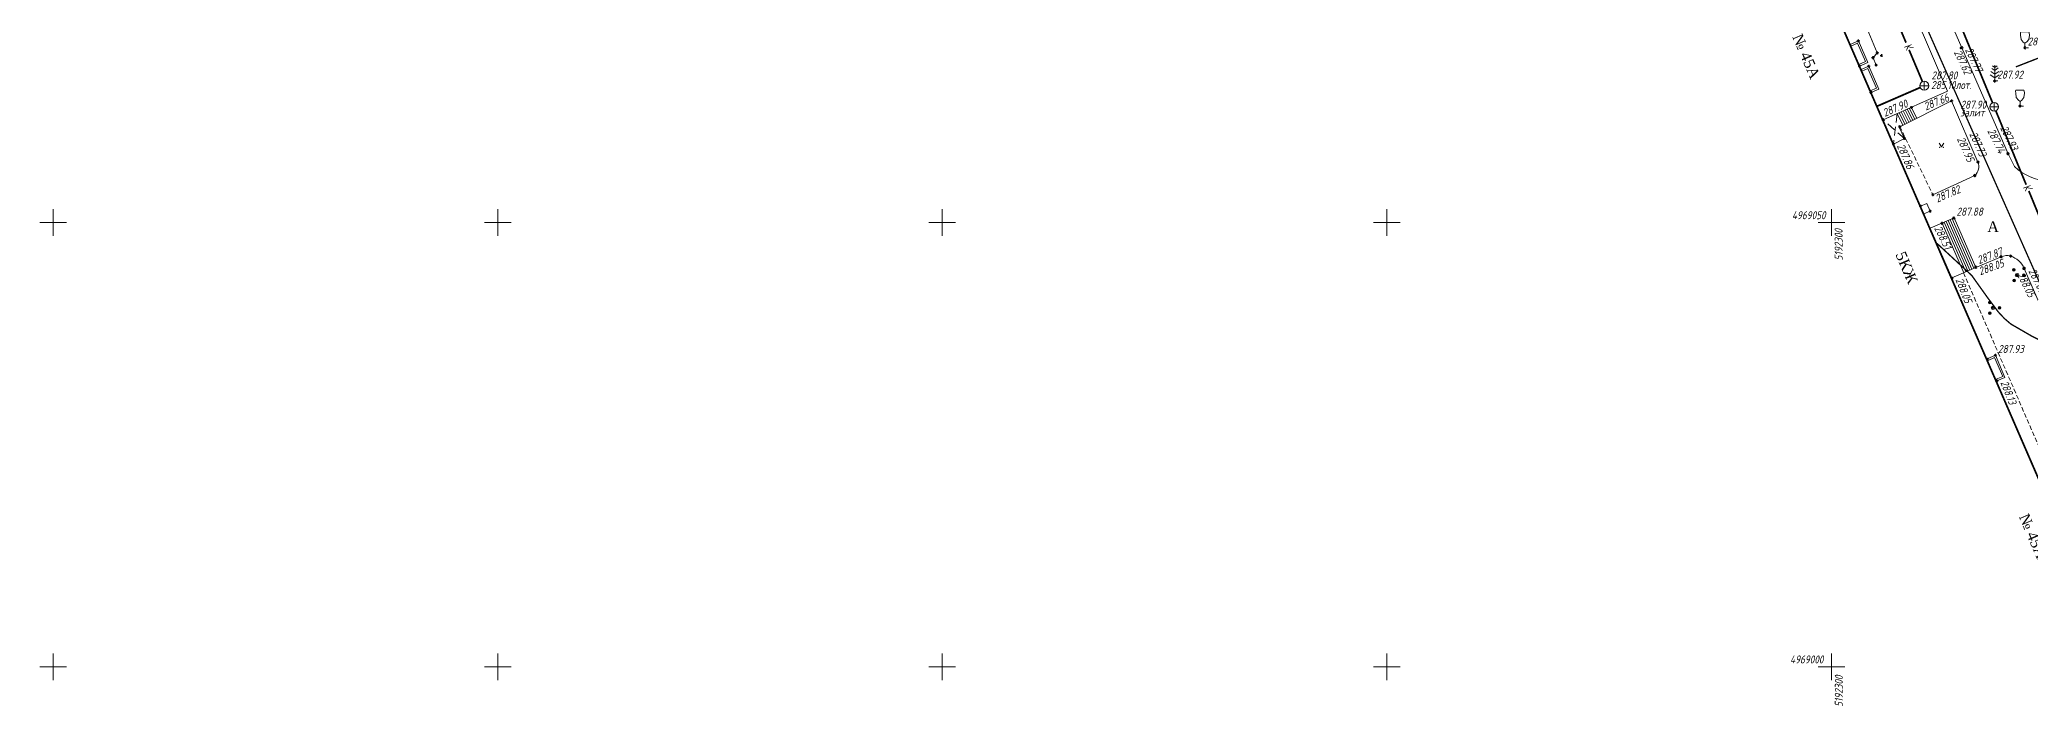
# Model space of a CAD drawing. Header units: metres. Extents: x 5186306 to 10384643, y 4966294 to 9938031.
# Drawn here: x 5192098.5 to 5192322.4, y 4968995.6 to 4969070.6 of the extents above; entities that cross this region are included whole.
import ezdxf

# ---------------------------------------------------------------- set-up
doc = ezdxf.new("R2010")
doc.units = ezdxf.units.M
doc.set_wipeout_variables(frame=1)
for name, pattern in [('COMMUN', [6, 5, -1]), ('DASHED', [0.75, 0.5, -0.25]), ('DASHEDX2', [1.5, 1, -0.5])]:
    doc.linetypes.add(name, pattern=pattern)
for name, color, linetype, lineweight in [('51361800', 7, 'Continuous', 18), ('71133200', 7, 'Continuous', 18), ('71133600', 7, 'Continuous', 18), ('71211000', 7, 'Continuous', 18), ('82211000', 7, 'Continuous', 18), ('Commun', 7, 'Continuous', 18), ('GEO_POINTS', 7, 'Continuous', 18), ('Grid', 7, 'Continuous', 18), ('Otm', 7, 'Continuous', 18), ('R_Поверхность9_CNT-MAJ', 7, 'Continuous', 18), ('Sit', 7, 'Continuous', 18), ('Text', 7, 'Continuous', 18), ('Text_com', 7, 'Continuous', 18), ('Us_znak', 7, 'Continuous', 18), ('Рамка и сетка', 7, 'Continuous', 18)]:
    doc.layers.add(name, color=color, linetype=linetype, lineweight=lineweight)
doc.styles.add('eskd', font='ESKD1.shx', dxfattribs={"width": 1.2, "oblique": 15})
doc.styles.get("Standard").update_dxf_attribs({"font": 'txt.shx', "width": 0.85, "oblique": 10})
doc.styles.add('style1', font='TIMES.TTF', dxfattribs={"height": 1})
doc.linetypes.add('ПОДЗ_ЛИНИИ_СВЯЗИ', pattern='A,4.8,-0.2,[133,ltypeshp.shx,S=0.2,R=0,X=-0.2,Y=0],-0.2,4.8,-2', length=12)

# ---------------------------------------------------------------- blocks, each defined once
blk = doc.blocks.new('71133200')
for p, q in [((-0.924145, 3.560442), (-1.024145, 3.360442)), ((-1.024145, 3.360442), (-0.977382, 2.864397)), ((-0.977382, 2.864397), (-0.861899, 1.88241)), ((-0.024145, 3.560442), (-0.924145, 3.560442)), ((-0.861899, 1.88241), (-0.374616, 1.28565)), ((-0.374616, 1.28565), (0, 1.039723)), ((-0.024145, 3.560442), (0.875855, 3.560442)), ((0, 1.039723), (0.401375, 1.321765)), ((0, 0), (0, 1.039723)), ((0.8, 0), (0, 0)), ((0.401375, 1.321765), (0.861899, 1.88241)), ((0.861899, 1.88241), (0.975974, 2.864397)), ((0.875855, 3.560442), (0.958164, 3.395824)), ((0.975974, 2.864397), (0.958164, 3.395824))]:
    blk.add_line(p, q)
at = {"style": 'eskd', "oblique": 14.99997778}
blk.add_attdef('Z', (1.873004, -0.239356), '', height=2, dxfattribs=at)
blk = doc.blocks.new('71133600')
for p, q in [((-0.86, 2.16), (0, 1.51)), ((-0.52, 3.39), (0, 3.02)), ((0, 3.02), (0.55, 3.39)), ((0, 1.51), (0.96, 2.16))]:
    blk.add_line(p, q)
for points in [[(-1.05, 1.38), (0, 0.67), (1, 1.38)], [(-0.64, 2.84), (0, 2.37), (0, 2.37), (0.78, 2.93)], [(0.71, 0), (0, 0), (0, 3.55)]]:
    blk.add_lwpolyline(points)
at = {"style": 'eskd', "oblique": 15}
blk.add_attdef('Z', (2.03, -0.19), '', height=2, dxfattribs=at)
blk = doc.blocks.new('71211000')
at = {"linetype": 'Continuous'}
h = blk.add_hatch(color=256, dxfattribs=at)
h.paths.add_polyline_path([(-0.39, -1.19, 1), (-0.99, -1.19, 1)])
h.paths.add_polyline_path([(-0.41, 1.18, 1), (-1.01, 1.18, 1)])
h.paths.add_polyline_path([(1.8, 0, 1), (1.2, 0, 1)])
for centre, radius in [((-0.71, 1.18), 0.3), ((0, 0), 0.4), ((1.5, 0), 0.3), ((-0.69, -1.19), 0.3)]:
    blk.add_circle(centre, radius)
blk = doc.blocks.new('*U35')
at = {"layer": '82211000', "linetype": 'Continuous', "ltscale": 0.5}
for points in [[(5192318.88, 4969103.27, 1), (5192318.54, 4969103.63, 1)], [(5192320.79, 4969100.97, 1), (5192320.46, 4969101.34, 1)], [(5192321.83, 4969098.57, 1), (5192321.63, 4969099.03, 1)], [(5192322.81, 4969096.27, 1), (5192322.61, 4969096.73, 1)], [(5192323.79, 4969093.97, 1), (5192323.59, 4969094.43, 1)], [(5192324.77, 4969091.67, 1), (5192324.58, 4969092.13, 1)], [(5192325.75, 4969089.38, 1), (5192325.56, 4969089.84, 1)], [(5192326.73, 4969087.08, 1), (5192326.54, 4969087.54, 1)], [(5192327.72, 4969084.78, 1), (5192327.52, 4969085.24, 1)], [(5192328.7, 4969082.48, 1), (5192328.51, 4969082.94, 1)], [(5192329.69, 4969080.18, 1), (5192329.49, 4969080.64, 1)], [(5192330.67, 4969077.88, 1), (5192330.48, 4969078.34, 1)], [(5192331.66, 4969075.59, 1), (5192331.46, 4969076.05, 1)], [(5192332.64, 4969073.29, 1), (5192332.45, 4969073.75, 1)], [(5192333.63, 4969070.99, 1), (5192333.43, 4969071.45, 1)], [(5192334.62, 4969068.69, 1), (5192334.42, 4969069.15, 1)], [(5192335.6, 4969066.4, 1), (5192335.41, 4969066.86, 1)], [(5192336.59, 4969064.1, 1), (5192336.39, 4969064.56, 1)], [(5192337.57, 4969061.8, 1), (5192337.38, 4969062.26, 1)]]:
    blk.add_hatch(color=256, dxfattribs=at).paths.add_polyline_path(points, flags=0)
at = {"layer": '82211000', "ltscale": 0.5, "const_width": 0.1}
blk.add_lwpolyline([(5192318.53, 4969103.62, 0.104596), (5192317.47, 4969104.24, 0.104596)], format="xyb", dxfattribs=at)
at = {"layer": '82211000', "linetype": 'Continuous', "ltscale": 0.5}
for points in [[(5192320.46, 4969101.34, 0.1, 0.1, -0.006177), (5192318.9, 4969103.22, 0.1, 0.1, 0.004219), (5192318.87, 4969103.26, 0, 0, 0)], [(5192321.63, 4969099.03, 0.1, 0.1, 0), (5192320.82, 4969100.93, 0.1, 0.1, -0.000126), (5192320.79, 4969100.97, 0, 0, 0)], [(5192327.52, 4969085.24, 0.1, 0.1, 0), (5192327.48, 4969085.34, 0.1, 0.1, 0), (5192326.73, 4969087.08, 0, 0, 0)], [(5192332.45, 4969073.75, 0.1, 0.1, 0), (5192331.9, 4969075.02, 0.1, 0.1, 0), (5192331.66, 4969075.59, 0, 0, 0)]]:
    blk.add_lwpolyline(points, format="xyseb", dxfattribs=at)
at = {"layer": '82211000', "linetype": 'Continuous', "ltscale": 0.5, "const_width": 0.1}
for points in [[(5192322.61, 4969096.73), (5192321.83, 4969098.57)], [(5192323.59, 4969094.43), (5192322.81, 4969096.27)], [(5192324.58, 4969092.13), (5192323.79, 4969093.97)], [(5192325.56, 4969089.84), (5192324.77, 4969091.67)], [(5192326.54, 4969087.54), (5192325.75, 4969089.38)], [(5192328.51, 4969082.94), (5192327.72, 4969084.78)], [(5192329.49, 4969080.64), (5192328.7, 4969082.48)], [(5192330.48, 4969078.34), (5192329.69, 4969080.18)], [(5192331.46, 4969076.05), (5192330.67, 4969077.88)], [(5192333.43, 4969071.45), (5192332.64, 4969073.29)], [(5192334.42, 4969069.15), (5192333.63, 4969070.99)], [(5192335.41, 4969066.86), (5192334.62, 4969068.69)], [(5192336.39, 4969064.56), (5192335.6, 4969066.4)], [(5192337.38, 4969062.26), (5192336.59, 4969064.1)]]:
    blk.add_lwpolyline(points, dxfattribs=at)
at = {"layer": '82211000', "linetype": 'Continuous', "ltscale": 0.5, "flags": 128}
blk.add_lwpolyline([(5192337.97, 4969060.88, 0.1, 0.1, 0), (5192337.57, 4969061.8, 0, 0, 0)], format="xyseb", dxfattribs=at)
blk = doc.blocks.new('51361800a')
at = {"color": 7}
blk.add_wipeout([(-0.1, 1), (-0.29, 0.96), (-0.47, 0.89), (-0.64, 0.78), (-0.78, 0.64), (-0.89, 0.47), (-0.96, 0.29), (-1, 0.1), (-1, -0.1), (-0.96, -0.29), (-0.89, -0.47), (-0.78, -0.64), (-0.64, -0.78), (-0.47, -0.89), (-0.29, -0.96), (-0.1, -1), (0.1, -1), (0.29, -0.96), (0.47, -0.89), (0.64, -0.78), (0.78, -0.64), (0.89, -0.47), (0.96, -0.29), (1, -0.1), (1, 0.1), (0.96, 0.29), (0.89, 0.47), (0.78, 0.64), (0.64, 0.78), (0.47, 0.89), (0.29, 0.96), (0.1, 1)], dxfattribs=at)
for p, q in [((-1, 0), (1, 0)), ((0, -1), (0, 1))]:
    blk.add_line(p, q)
blk.add_circle((0, 0), 1)
at = {"style": 'eskd', "oblique": 15}
for tag, p in [('Z', (1.72, 1.4)), ('Z1', (1.72, -1)), ('Z2', (1.72, -3.4))]:
    blk.add_attdef(tag, p, '', height=2, dxfattribs=at)
blk = doc.blocks.new('GRID')
at = {"layer": 'Grid', "color": 104}
blk.add_line((-1.5, 0), (1.5, 0), dxfattribs=at)
for points in [[(0, 0), (0, 1.5)], [(0, 0), (0, -1.5)]]:
    blk.add_lwpolyline(points, dxfattribs=at)
blk = doc.blocks.new('GAZON')
at = {"layer": 'Us_znak', "linetype": 'COMMUN', "lineweight": -2}
for points in [[(-0.23, -0.04, 1), (-0.18, -0.04, 1)], [(0.18, -0.04, 1), (0.23, -0.04, 1)]]:
    blk.add_hatch(color=0, dxfattribs=at).paths.add_polyline_path(points)
at = {"layer": 'Us_znak', "color": 0, "linetype": 'COMMUN', "lineweight": -2}
for points in [[(0, 0), (-0.26, 0.43)], [(0, 0), (0.26, 0.43)]]:
    blk.add_lwpolyline(points, dxfattribs=at)
for centre in [(-0.21, -0.04), (0.21, -0.04)]:
    blk.add_circle(centre, 0.025, dxfattribs=at)

msp = doc.modelspace()

# ---------------------------------------------------------------- linework, layer by layer
at = {"color": 192, "linetype": 'ПОДЗ_ЛИНИИ_СВЯЗИ', "lineweight": 60, "ltscale": 0.4, "const_width": 0.15, "flags": 128}
for points, elevation in [([(5192339.35, 4969007.24), (5192296.58, 4969103.86)], 290.48), ([(5192329.3, 4969070.86), (5192320.73, 4969067.52)], 290.07)]:
    msp.add_lwpolyline(points, dxfattribs=dict(at, elevation=elevation))
at = {"layer": 'Commun', "color": 32, "linetype": 'COMMUN', "ltscale": 0.7, "const_width": 0.2, "flags": 128}
for points, elevation in [([(5192304.51, 4969079.46), (5192308.39, 4969070.25)], 287.56), ([(5192314.37, 4969072.57), (5192318.12, 4969063.49)], 287.38), ([(5192308.73, 4969069.44), (5192310.24, 4969065.86)], 287.56), ([(5192309.98, 4969065.2), (5192305.1, 4969063.08)], 287.56)]:
    msp.add_lwpolyline(points, dxfattribs=dict(at, elevation=elevation))
for points in [[(5192321.9, 4969054.27), (5192318.49, 4969062.57)], [(5192337.99, 4969015.1), (5192322.2, 4969053.56)]]:
    msp.add_lwpolyline(points, dxfattribs=at)
at = {"layer": 'GEO_POINTS', "lineweight": 70}
for centre in [(5192303.03, 4969070.45, 287.33), (5192304.68, 4969068.56, 287.44), (5192305.16, 4969069.1, 287.54), (5192305.64, 4969068.8, 287.61), (5192314.59, 4969069.66, 287.62), (5192314.68, 4969069.67, 287.77), (5192321.77, 4969069.67, 287.64), (5192303.16, 4969067.61, 287.53), (5192304.2, 4969067.6, 287.45), (5192305.02, 4969067.73, 287.47), (5192318.36, 4969065.94, 287.92), (5192304.45, 4969064.64, 287.76), (5192310.44, 4969065.4, 287.8), (5192313.52, 4969063.69, 287.66), (5192305.81, 4969061.58, 287.9), (5192309, 4969062.96, 287.75), (5192318.45, 4969063.06, 287.9), (5192321.21, 4969063.12, 287.75), (5192307.68, 4969060.8, 287.76), (5192308.23, 4969059.46, 287.76), (5192306.98, 4969058.84, 287.86), (5192316.47, 4969056.81, 287.95), (5192316.51, 4969056.81, 287.73), (5192319.83, 4969057.78, 287.93), (5192319.87, 4969057.74, 287.74), (5192316.11, 4969055.31, 287.98), (5192316.14, 4969055.27, 287.79), (5192311.41, 4969053.13, 287.82), (5192310.03, 4969051.86, 287.95), (5192311.11, 4969051.29, 287.89), (5192313.77, 4969050.52, 287.88), (5192312.44, 4969049.93, 288.51), (5192319.06, 4969046.18, 287.9), (5192319.1, 4969046.14, 288.06), (5192320.16, 4969046.23, 287.85), (5192313.59, 4969043.74, 288.05), (5192316.23, 4969045.01, 287.87), (5192316.24, 4969044.96, 288.05), (5192320.86, 4969044.11, 288.05), (5192321.63, 4969044.83, 288.05), (5192321.67, 4969044.87, 287.89), (5192321.68, 4969044.85, 287.88), (5192318.15, 4969040.43, 287.98), (5192317.55, 4969034.64, 288.12), (5192318.44, 4969035.07, 287.93), (5192318.62, 4969032.18, 288.13)]:
    msp.add_circle(centre, 0.06, dxfattribs=at)
at = {"layer": 'R_Поверхность9_CNT-MAJ', "color": 32, "const_width": 0.15, "elevation": 288, "flags": 128}
msp.add_lwpolyline([(5192325.41, 4969036.32), (5192325.14, 4969036.32), (5192324.35, 4969036.47), (5192323.5, 4969036.75), (5192322.64, 4969037.16), (5192320.17, 4969038.59), (5192319.45, 4969039.21), (5192318.79, 4969039.92), (5192317.57, 4969041.54), (5192315.79, 4969044.04), (5192311.87, 4969047.66)], dxfattribs=at)
at = {"layer": 'Sit', "flags": 128}
for points, elevation in [([(5192303.7, 4969094.77), (5192309.67, 4969081.09), (5192310.09, 4969080.18), (5192314.68, 4969069.67), (5192319.87, 4969057.74)], 287.44), ([(5192303.16, 4969067.61), (5192303.16, 4969067.61), (5192304.09, 4969068.02), (5192303.03, 4969070.45), (5192302.1, 4969070.05), (5192302.1, 4969070.05)], 287.33), ([(5192303.08, 4969067.8), (5192303.82, 4969068.12), (5192302.93, 4969070.19), (5192302.18, 4969069.86)], 287.33), ([(5192304.45, 4969064.64), (5192304.45, 4969064.64), (5192305.32, 4969065.02), (5192304.2, 4969067.6), (5192303.33, 4969067.22), (5192303.33, 4969067.22)], 287.45), ([(5192304.37, 4969064.82), (5192305.06, 4969065.12), (5192304.1, 4969067.33), (5192303.41, 4969067.04)], 287.45), ([(5192313.06, 4969064.78), (5192305.81, 4969061.58)], 287.67), ([(5192313.52, 4969063.69), (5192307.6, 4969060.75)], 287.66), ([(5192306.98, 4969058.84), (5192308.23, 4969059.46), (5192307.6, 4969060.75), (5192308.02, 4969060.97), (5192307.38, 4969062.27), (5192305.81, 4969061.58)], 287.76), ([(5192307.38, 4969062.27), (5192308.02, 4969060.97)], 287.75), ([(5192307.61, 4969062.38), (5192308.24, 4969061.08)], 287.75), ([(5192307.84, 4969062.48), (5192308.47, 4969061.19)], 287.75), ([(5192308.07, 4969062.58), (5192308.69, 4969061.3)], 287.75), ([(5192308.3, 4969062.68), (5192308.92, 4969061.41)], 287.75), ([(5192308.53, 4969062.78), (5192309.14, 4969061.52)], 287.75), ([(5192308.76, 4969062.88), (5192309.37, 4969061.63)], 287.75), ([(5192308.98, 4969062.98), (5192309.59, 4969061.74)], 287.75), ([(5192308.23, 4969059.46), (5192306.98, 4969058.84)], 287.76), ([(5192308.23, 4969059.46), (5192307.6, 4969060.75)], 287.76), ([(5192319.87, 4969057.74), (5192319.87, 4969057.74), (5192319.87, 4969057.74)], 287.44), ([(5192319.87, 4969057.74), (5192319.87, 4969057.74), (5192319.87, 4969057.74)], 287.44), ([(5192319.87, 4969057.74), (5192319.87, 4969057.74), (5192319.87, 4969057.74), (5192319.87, 4969057.74), (5192319.87, 4969057.74), (5192320.58, 4969056.3)], 287.44), ([(5192312.9, 4969050.13), (5192315.34, 4969044.56)], 288.51), ([(5192313.13, 4969050.23), (5192315.57, 4969044.66)], 288.51), ([(5192313.36, 4969050.33), (5192315.8, 4969044.76)], 288.51), ([(5192313.59, 4969050.43), (5192316.02, 4969044.86)], 288.51), ([(5192312.44, 4969049.93), (5192314.88, 4969044.36)], 288.51), ([(5192312.67, 4969050.03), (5192315.11, 4969044.46)], 288.51), ([(5192317.53, 4969034.67), (5192317.53, 4969034.67), (5192318.44, 4969035.07), (5192319.52, 4969032.58), (5192318.62, 4969032.18), (5192318.62, 4969032.18)], 288.13), ([(5192317.61, 4969034.49), (5192318.33, 4969034.81), (5192319.26, 4969032.68), (5192318.54, 4969032.37)], 288.13)]:
    msp.add_lwpolyline(points, dxfattribs=dict(at, elevation=elevation))
at = {"layer": 'Sit', "const_width": 0.2, "flags": 128}
msp.add_lwpolyline([(5192292.34, 4969076.87), (5192298.04, 4969079.35), (5192329.12, 4969007.74), (5192324.2, 4969005.6)], dxfattribs=at)
at = {"layer": 'Sit', "flags": 128}
for points, elevation in [([(5192313.06, 4969064.78), (5192307.5, 4969077.76, 0.335756), (5192306.71, 4969077.82), (5192302.33, 4969075.88), (5192305.16, 4969069.1), (5192304.68, 4969068.56), (5192305.02, 4969067.73)], 287.67), ([(5192313.52, 4969063.69), (5192316.47, 4969056.81, -0.334893), (5192316.11, 4969055.31), (5192311.41, 4969053.13)], 287.66), ([(5192328.41, 4969055.41, -0.319903), (5192320.58, 4969056.3, 20.412914)], 287.96), ([(5192325.03, 4969003.79), (5192333.85, 4969007.46, 0.428), (5192335.26, 4969013.68), (5192326.52, 4969033.75), (5192321.68, 4969044.85, 0.215284), (5192320.16, 4969046.23, 0.196735), (5192319.1, 4969046.14), (5192316.24, 4969044.96)], 288.78)]:
    msp.add_lwpolyline(points, format="xyb", dxfattribs=dict(at, elevation=elevation))
at = {"layer": 'Sit', "linetype": 'DASHEDX2', "flags": 128}
for points, elevation in [([(5192308.23, 4969059.46), (5192305.81, 4969061.58)], 287.76), ([(5192307.38, 4969062.27), (5192306.98, 4969058.84)], 287.75)]:
    msp.add_lwpolyline(points, dxfattribs=dict(at, elevation=elevation))
at = {"layer": 'Sit', "linetype": 'DASHED', "flags": 128}
for points, elevation in [([(5192307.69, 4969060.8), (5192311.41, 4969053.13)], 287.66), ([(5192314.85, 4969044.35), (5192329.03, 4969011.68)], 287.99)]:
    msp.add_lwpolyline(points, dxfattribs=dict(at, elevation=elevation))
at = {"layer": 'Sit', "flags": 128}
for points, elevation in [([(5192310.03, 4969051.86), (5192310.4, 4969050.99), (5192311.11, 4969051.29), (5192310.74, 4969052.16)], 287.95), ([(5192311.12, 4969049.36), (5192313.8, 4969050.53), (5192316.24, 4969044.96), (5192313.56, 4969043.78)], 287.9)]:
    msp.add_lwpolyline(points, close=True, dxfattribs=dict(at, elevation=elevation))

# ---------------------------------------------------------------- block references
at = {"layer": '71133200', "color": 7, "xscale": 0.5, "yscale": 0.5, "zscale": 0.5}
for p in [(5192321.77, 4969069.67, 287.64), (5192321.21, 4969063.12, 287.75)]:
    msp.add_blockref('71133200', p, dxfattribs=at)
at = {"layer": '71133600', "color": 7, "xscale": 0.5, "yscale": 0.5, "zscale": 0.5}
msp.add_blockref('71133600', (5192318.36, 4969065.94, 287.92), dxfattribs=at)
at = {"layer": '71211000', "color": 7, "xscale": 0.5, "yscale": 0.5, "zscale": 0.5}
for p in [(5192320.88, 4969044.09, 288.05), (5192318.17, 4969040.41, 287.98)]:
    msp.add_blockref('71211000', p, dxfattribs=at)
at = {"layer": '82211000', "color": 7}
msp.add_blockref('*U35', (0, 0), dxfattribs=at)
at = {"layer": 'Grid', "color": 7, "linetype": 'Continuous'}
for p in [(5192100, 4969050), (5192150, 4969050), (5192200, 4969050), (5192250, 4969050), (5192300, 4969050), (5192100, 4969000), (5192150, 4969000), (5192200, 4969000), (5192250, 4969000), (5192300, 4969000)]:
    msp.add_blockref('GRID', p, dxfattribs=at)
at = {"layer": 'Sit', "color": 7, "linetype": 'Continuous'}
msp.add_blockref('GAZON', (5192312.38, 4969058.52), dxfattribs=at)

# ---------------------------------------------------------------- texts
at = {"layer": 'Otm', "oblique": 13, "width": 0.8}
for s, p in [('287.64', (5192322.07, 4969069.93, 287.64)), ('287.92', (5192318.66, 4969066.2, 287.92)), ('287.90', (5192314.52, 4969062.82, 287.9)), ('287.88', (5192314.07, 4969050.78, 287.88)), ('287.93', (5192318.74, 4969035.33, 287.93))]:
    msp.add_text(s, height=0.9, dxfattribs=at).set_placement(p)
for s, rotation, p in [('287.62', 295.7344, (5192313.74, 4969069.17, 287.62)), ('287.77', 295.7344, (5192315, 4969069.43, 287.77)), ('287.90', 23.3144, (5192306.02, 4969061.89, 287.9)), ('287.66', 22.5476, (5192310.63, 4969062.6, 287.66)), ('287.95', 294.1456, (5192314.1, 4969059.41, 287.95)), ('287.73', 294.1456, (5192315.49, 4969059.97, 287.73)), ('287.74', 296.085, (5192317.51, 4969060.31, 287.74)), ('287.93', 296.085, (5192318.96, 4969060.64, 287.93)), ('287.86', 293.4619, (5192307.34, 4969058.63, 287.86)), ('287.82', 23.2661, (5192311.92, 4969052.24, 287.82)), ('288.51', 296.6394, (5192311.52, 4969049.37, 288.51)), ('287.87', 21.3767, (5192316.61, 4969045.31, 287.87)), ('288.05', 20.1052, (5192316.75, 4969044.06, 288.05)), ('288.05', 291.624, (5192313.94, 4969043.56, 288.05)), ('288.05', 296.6304, (5192320.86, 4969044.11, 288.05)), ('287.89', 296.6304, (5192322.12, 4969044.55, 288.05)), ('288.13', 291.8631, (5192318.98, 4969032, 288.13))]:
    msp.add_text(s, height=0.9, rotation=rotation, dxfattribs=at).set_placement(p)
at = {"layer": 'Text', "color": 7, "style": 'style1'}
for s, p in [('№ 45А', (5192295.58, 4969070.91, -285.65)), ('5КЖ', (5192307.18, 4969046.42, -285.65)), ('№ 45А', (5192321.06, 4969016.92, -285.65))]:
    msp.add_text(s, height=1.2, rotation=293.168, dxfattribs=at).set_placement(p)
at = {"layer": 'Text', "style": 'style1'}
msp.add_text('А', height=1.2, dxfattribs=at).set_placement((5192317.53, 4969048.94))
at = {"layer": 'Text_com', "oblique": 13, "width": 0.8}
for p in [(5192308.11, 4969069.83, 287.75), (5192321.48, 4969053.97, 287.75)]:
    msp.add_text('К', height=0.9, rotation=302.9686, dxfattribs=at).set_placement(p)
for s, p in [('285.10лот.', (5192311.21, 4969065.03, 287.8)), ('287.80', (5192311.25, 4969066.11, 287.8)), ('залит', (5192314.48, 4969061.94))]:
    msp.add_text(s, height=0.9, dxfattribs=at).set_placement(p)
at = {"layer": 'Рамка и сетка', "oblique": 13, "width": 0.8}
for s, p in [('4969050', (5192295.56, 4969050.38)), ('4969000', (5192295.35, 4969000.39))]:
    msp.add_text(s, height=0.9, dxfattribs=at).set_placement(p)
for p in [(5192301.26, 4969045.74), (5192301.28, 4968995.5)]:
    msp.add_text('5192300', height=0.9, rotation=90, dxfattribs=at).set_placement(p)

# ---------------------------------------------------------------- next in the draw order: block references
at = {"layer": '51361800', "color": 7, "xscale": 0.5, "yscale": 0.5, "zscale": 0.5}
for p in [(5192310.44, 4969065.4, 287.8), (5192318.3, 4969063.03, 287.38)]:
    msp.add_blockref('51361800a', p, dxfattribs=at)

doc.saveas('drawing.dxf')
